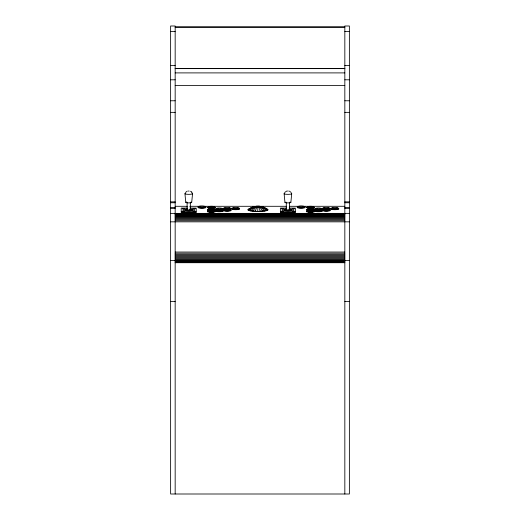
<?xml version="1.0" encoding="UTF-8"?>
<svg xmlns="http://www.w3.org/2000/svg" width="520" height="520" viewBox="0 0 520 520"><rect width="100%" height="100%" fill="white"/><g stroke="black" fill="none" stroke-linecap="round" stroke-linejoin="round"><path stroke-width="0.78" d="M191.718 202.371L192.55 193.694M290.875 202.371L291.714 193.694M185.425 192.53L187.291 191.1M284.589 192.53L286.812 191.016M188.325 191.048L189.156 191.067M190.327 202.176L190.327 210.054L187.115 210.054L187.922 209.814M287.489 191.048L288.32 191.067M289.49 202.176L289.49 210.054L286.28 210.054L287.079 209.814M248.261 209.716L249.665 208.884A15.47 13.033 74.1 0 1 266.221 210.619L267.625 209.787L266.428 208.942A15.47 13.358 -72.5 0 0 249.457 210.561L248.261 209.716A15.47 15.236 7.1 0 1 267.625 209.787M249.457 210.561L257.731 211.425L266.221 210.619M175.169 26.826L344.832 26.826M175.169 27.294L344.832 27.294M170.625 31.538L175.169 31.538M344.832 31.538L349.375 31.538M170.625 65.52L175.169 65.52M344.832 65.52L349.375 65.52M175.169 68.465L344.832 68.465M175.169 68.62L344.832 68.62M175.169 72.898L344.832 72.898M170.625 79.807L175.169 79.807M344.832 79.807L349.375 79.807M175.169 85.403L344.832 85.403M170.625 100.776L175.169 100.776M344.832 100.776L349.375 100.776M170.625 112.359L175.169 112.359M344.832 112.359L349.375 112.359M170.625 201.858L175.169 201.858M344.832 201.858L349.375 201.858M170.625 202.755L175.169 202.755M344.832 202.755L349.375 202.755M175.169 206.297L187.343 206.297M189.781 206.297L200.33 206.297M204.393 206.297L286.383 206.297M289.633 206.297L298.558 206.297M303.433 206.297L344.832 206.297M170.625 207.909L175.169 207.909M344.832 207.909L349.375 207.909M170.625 208.072L175.169 208.072M187.538 208.084L181.22 208.084L181.22 212.453L196.228 212.453L196.228 208.084L189.904 208.084M286.702 208.084L280.377 208.084L280.377 212.453L295.386 212.453L295.386 208.084L289.068 208.084M344.832 208.072L349.375 208.072M181.22 211.978L196.228 211.978M280.377 211.978L295.386 211.978M170.625 213.375L349.375 213.375M175.169 213.583L344.832 213.583M175.169 213.895L344.832 213.895M175.169 214.305L344.832 214.305M175.169 214.819L344.832 214.819M175.169 215.43L344.832 215.43M175.169 216.125L344.832 216.125M175.169 216.905L344.832 216.905M175.169 217.769L344.832 217.769M175.169 218.699L344.832 218.699M175.169 219.694L344.832 219.694M175.169 220.74L344.832 220.74M170.625 221.839L349.375 221.839M175.169 252.05L344.832 252.05M175.169 253.227L344.832 253.227M175.169 254.378L344.832 254.378M175.169 255.495L344.832 255.495M175.169 256.568L344.832 256.568M175.169 257.595L344.832 257.595M175.169 258.557L344.832 258.557M175.169 259.461L344.832 259.461M175.169 260.286L344.832 260.286M170.625 260.416L175.169 260.416M344.832 260.416L349.375 260.416M175.169 261.027L344.832 261.027M175.169 261.683L344.832 261.683M175.169 262.249L344.832 262.249M175.169 262.717L344.832 262.717M170.625 301.529L175.169 301.529M344.832 301.529L349.375 301.529M288.685 209.814L289.49 210.054M189.527 209.814L190.327 210.054M289.367 191.1L291.233 192.53M190.541 191.237L191.815 192.192M191.711 192.056L192.075 192.53M284.108 193.694L284.947 202.371M184.944 193.694L185.783 202.371M344.832 494L344.832 26L349.375 26L349.375 494L170.625 494L170.625 26L175.169 26L175.169 494M286.28 202.176L286.28 210.054M187.115 202.176L187.115 210.054M266.838 208.904A10.146 1.755 0 0 1 257.725 211.51L250.614 210.964A10.146 1.755 0 0 1 250.315 208.592M255.236 211.361A15.47 4.258 -87.1 0 1 259.825 206.797M257.731 211.425A15.47 0.325 -89.8 0 1 258.089 206.752M252.922 211.185A15.47 7.898 -84 0 1 260.605 206.499M250.952 210.912A15.47 11.005 -79.8 0 1 263.913 207.766M248.541 210.151A15.47 14.8 -54.8 0 1 267.345 209.352M248.644 209.281A15.47 14.632 59.3 0 1 267.241 210.223M254.391 206.622A15.47 10.543 80.6 0 1 264.641 210.964M255.476 206.486A15.47 7.332 84.6 0 1 262.6 211.224M256.341 206.785A15.47 3.627 87.6 0 1 260.247 211.38M303.966 206.44A3.978 0.689 0 0 1 303.966 207.415A3.978 0.689 0 0 1 298.337 207.415A3.978 0.689 0 0 1 298.337 206.44M304.596 207.136A3.978 0.689 0 0 1 301.151 208.169A3.978 0.689 0 0 1 297.707 207.136M303.485 206.694A2.698 0.468 0 0 1 301.151 207.395A2.698 0.468 0 0 1 298.812 206.694M303.485 207.714A2.698 0.468 0 0 1 298.812 207.714M314.431 209.969A3.978 0.689 0 0 1 312.579 210.743M307.144 209.8A3.978 0.689 0 0 0 307.775 210.633A3.978 0.689 0 0 0 307.736 211.575A3.978 0.689 0 0 0 313.358 211.575A3.978 0.689 0 0 0 313.358 210.607M312.579 209.001A3.978 0.689 0 0 1 313.638 210.041A3.978 0.689 0 0 1 307.541 210.041A3.978 0.689 0 0 1 308.601 209.001M312.923 209.365A2.698 0.468 0 0 1 312.137 209.983A2.698 0.468 0 0 1 308.522 209.898A2.698 0.468 0 0 1 308.678 209.268M322.244 210.899A3.978 0.689 0 0 1 317.882 211.764A3.978 0.689 0 0 1 314.958 210.737M320.392 209.931A3.978 0.689 0 0 1 321.659 210.925A3.978 0.689 0 0 1 315.848 211.055A3.978 0.689 0 0 1 315.588 210.041M320.307 211.406A2.698 0.468 0 0 1 316.492 211.406M320.736 210.294A2.698 0.468 0 0 1 318.403 210.997A2.698 0.468 0 0 1 316.062 210.294M338.267 208.663A3.978 0.689 0 0 1 334.822 209.697A3.978 0.689 0 0 1 331.377 208.663M337.63 207.968A3.978 0.689 0 0 1 337.63 208.942A3.978 0.689 0 0 1 332.007 208.942A3.978 0.689 0 0 1 332.007 207.968M336.726 209.339A2.698 0.468 0 0 1 332.911 209.339M337.155 208.221A2.698 0.468 0 0 1 334.822 208.923A2.698 0.468 0 0 1 332.481 208.221M330.128 210.327A3.978 0.689 0 0 1 325.761 211.185A3.978 0.689 0 0 1 322.836 210.158M329.095 209.463A3.978 0.689 0 0 1 329.095 210.438A3.978 0.689 0 0 1 323.472 210.438A3.978 0.689 0 0 1 323.472 209.463M325.253 209.287A3.978 0.689 0 0 1 327.314 209.287M328.192 210.834A2.698 0.468 0 0 1 324.376 210.834M328.887 209.833A2.698 0.468 0 0 1 326.281 210.418A2.698 0.468 0 0 1 323.674 209.833M330.115 208.852A3.978 0.689 0 0 1 329.089 209.514M323.459 209.514A3.978 0.689 0 0 1 322.829 208.683M328.263 207.883A3.978 0.689 0 0 1 329.322 208.923A3.978 0.689 0 0 1 323.226 208.923A3.978 0.689 0 0 1 324.285 207.883M328.185 208.15A2.698 0.468 0 0 1 328.185 208.806A2.698 0.468 0 0 1 324.37 208.806A2.698 0.468 0 0 1 324.37 208.15M289.218 209.391A3.842 0.663 0 0 1 291.148 210.392A3.842 0.663 0 0 1 285.058 210.457A3.842 0.663 0 0 1 286.28 209.417M289.594 208.988A6.175 1.066 0 0 1 292.994 210.639A6.175 1.066 0 0 1 282.88 210.626A6.175 1.066 0 0 1 286.403 208.982M291.584 193.518A3.802 0.657 0 0 1 287.417 194.344A3.802 0.657 0 0 1 284.622 193.362M290.478 202.118A2.964 0.514 0 0 1 287.911 202.885A2.964 0.514 0 0 1 285.344 202.118M313.995 211.296A3.978 0.689 0 0 1 310.55 212.329A3.978 0.689 0 0 1 307.106 211.296M312.884 211.874A2.698 0.468 0 0 1 308.211 211.874M312.884 210.86A2.698 0.468 0 0 1 310.55 211.556A2.698 0.468 0 0 1 308.211 210.86M321.861 209.248A3.978 0.689 0 0 1 320.405 210.191M315.608 210.08A3.978 0.689 0 0 1 314.971 209.248M320.405 208.442A3.978 0.689 0 0 1 321.464 209.482A3.978 0.689 0 0 1 315.367 209.482A3.978 0.689 0 0 1 316.427 208.442M320.756 208.806A2.698 0.468 0 0 1 319.963 209.424A2.698 0.468 0 0 1 316.349 209.339A2.698 0.468 0 0 1 316.511 208.708M312.923 207.727A2.698 0.468 0 0 1 308.25 207.727M308.25 206.707A2.698 0.468 0 0 1 312.8 206.674A2.698 0.468 0 0 1 311.058 207.402A2.698 0.468 0 0 1 307.983 206.817M308.412 206.719A2.516 0.436 0 0 1 312.364 206.635A2.516 0.436 0 0 1 311.844 207.317A2.516 0.436 0 0 1 308.159 207.051M312.442 206.934A3.705 0.643 0 0 1 313.95 207.76A3.705 0.643 0 0 1 309.322 208.097A3.705 0.643 0 0 1 307.008 207.324M307.378 207.168A3.705 0.643 0 0 1 307.97 207.038M312.579 206.895A3.978 0.689 0 0 1 313.846 207.889A3.978 0.689 0 0 1 308.035 208.019A3.978 0.689 0 0 1 307.775 207.006M205.803 207.331A3.978 0.689 0 0 1 201.435 208.189A3.978 0.689 0 0 1 198.51 207.161M203.944 206.356A3.978 0.689 0 0 1 205.004 207.395A3.978 0.689 0 0 1 198.906 207.395A3.978 0.689 0 0 1 199.966 206.356M204.295 206.719A2.698 0.468 0 0 1 203.502 207.337A2.698 0.468 0 0 1 199.888 207.253A2.698 0.468 0 0 1 200.05 206.622M204.295 207.74A2.698 0.468 0 0 1 199.622 207.74M213.766 207.727A2.698 0.468 0 0 1 209.092 207.727M214.032 206.817A2.698 0.468 0 0 1 211.425 207.409A2.698 0.468 0 0 1 208.819 206.817M209.092 206.707A2.698 0.468 0 0 1 213.766 206.707M213.857 207.051A2.516 0.436 0 0 1 211.425 207.376A2.516 0.436 0 0 1 209.001 207.051M209.248 206.719A2.516 0.436 0 0 1 213.603 206.719M215.007 207.324A3.705 0.643 0 0 1 210.47 208.111A3.705 0.643 0 0 1 208.806 207.038M214.052 207.038A3.705 0.643 0 0 1 214.636 207.168M214.24 207.006A3.978 0.689 0 0 1 214.24 207.981A3.978 0.689 0 0 1 208.611 207.981A3.978 0.689 0 0 1 208.611 207.006M222.053 210.041A3.978 0.689 0 0 1 221.8 211.055A3.978 0.689 0 0 1 215.982 210.925A3.978 0.689 0 0 1 217.25 209.931M222.683 210.737A3.978 0.689 0 0 1 219.758 211.764A3.978 0.689 0 0 1 215.397 210.899M221.15 211.406A2.698 0.468 0 0 1 217.334 211.406M221.578 210.294A2.698 0.468 0 0 1 219.239 210.997A2.698 0.468 0 0 1 216.905 210.294M239.103 208.663A3.978 0.689 0 0 1 235.658 209.697A3.978 0.689 0 0 1 232.213 208.663M238.472 207.968A3.978 0.689 0 0 1 238.472 208.942A3.978 0.689 0 0 1 232.843 208.942A3.978 0.689 0 0 1 232.843 207.968M237.562 209.339A2.698 0.468 0 0 1 233.317 209.242M237.991 208.221A2.698 0.468 0 0 1 235.658 208.923A2.698 0.468 0 0 1 233.317 208.221M229.931 209.463A3.978 0.689 0 0 1 229.931 210.438A3.978 0.689 0 0 1 224.308 210.438A3.978 0.689 0 0 1 224.308 209.463M226.089 209.287A3.978 0.689 0 0 1 228.15 209.287M230.568 210.158A3.978 0.689 0 0 1 227.643 211.185A3.978 0.689 0 0 1 223.275 210.327M229.028 210.834A2.698 0.468 0 0 1 225.212 210.834M229.457 209.716A2.698 0.468 0 0 1 227.123 210.418A2.698 0.468 0 0 1 224.783 209.716M230.555 208.683A3.978 0.689 0 0 1 229.925 209.514M224.302 209.514A3.978 0.689 0 0 1 223.665 208.683M229.925 207.987A3.978 0.689 0 0 1 229.925 208.962A3.978 0.689 0 0 1 224.302 208.962A3.978 0.689 0 0 1 224.302 207.987M229.45 208.247A2.698 0.468 0 0 1 227.11 208.942A2.698 0.468 0 0 1 224.776 208.247M213.415 209.001A3.978 0.689 0 0 1 214.474 210.041A3.978 0.689 0 0 1 208.377 210.041A3.978 0.689 0 0 1 209.436 209.001M214.24 209.664A3.978 0.689 0 0 1 213.415 210.743M207.584 209.969A3.978 0.689 0 0 0 209.436 210.743A2.698 0.468 0 0 0 209.475 211.419A2.698 0.468 0 0 0 213.291 211.419A2.698 0.468 0 0 0 213.291 210.763M213.337 209.268A2.698 0.468 0 0 1 213.493 209.898A2.698 0.468 0 0 1 209.879 209.983A2.698 0.468 0 0 1 209.092 209.365M213.375 210.496A3.978 0.689 0 0 1 214.435 211.536A3.978 0.689 0 0 1 208.338 211.536A3.978 0.689 0 0 1 209.397 210.496M214.832 211.296A3.978 0.689 0 0 1 211.906 212.322A3.978 0.689 0 0 1 207.545 211.464M213.72 211.874A2.698 0.468 0 0 1 209.047 211.874M190.053 209.391A3.842 0.663 0 0 1 191.984 210.392A3.842 0.663 0 0 1 185.9 210.457A3.842 0.663 0 0 1 187.115 209.417M190.437 208.988A6.175 1.066 0 0 1 193.837 210.639A6.175 1.066 0 0 1 183.722 210.626A6.175 1.066 0 0 1 187.239 208.982M192.042 193.362A3.802 0.657 0 0 1 188.747 194.35A3.802 0.657 0 0 1 185.458 193.362M191.315 202.118A2.964 0.514 0 0 1 190.45 202.794A2.964 0.514 0 0 1 186.478 202.703A2.964 0.514 0 0 1 186.654 202.014M221.247 208.442A3.978 0.689 0 0 1 222.306 209.482A3.978 0.689 0 0 1 216.209 209.482A3.978 0.689 0 0 1 217.269 208.442M222.703 209.248A3.978 0.689 0 0 1 222.066 210.08M217.269 210.191A3.978 0.689 0 0 1 215.41 209.417M221.162 208.708A2.698 0.468 0 0 1 221.325 209.339A2.698 0.468 0 0 1 217.711 209.424A2.698 0.468 0 0 1 216.918 208.806M182.37 208.442L184.457 208.488L182.37 208.442M182.344 211.536L184.431 211.575L182.344 211.536M193.167 208.442L195.26 208.481L193.167 208.442M193.147 211.53L195.234 211.575L193.147 211.53M281.534 208.442L283.621 208.488L281.534 208.442M281.508 211.536L283.595 211.575L281.508 211.536M292.331 208.442L294.418 208.481L292.331 208.442M292.305 211.53L294.398 211.575L292.305 211.53M299.24 206.687A2.698 0.468 0 0 0 303.758 206.479A2.698 0.468 0 0 0 300.45 205.907A2.698 0.468 0 0 0 299.24 206.687M309.238 209.43A2.698 0.468 0 0 0 313.287 209.027A2.698 0.468 0 0 0 309.238 208.624A2.698 0.468 0 0 0 309.238 209.43M317.05 210.359A2.698 0.468 0 0 0 321.1 209.957A2.698 0.468 0 0 0 317.05 209.553A2.698 0.468 0 0 0 317.05 210.359M333.469 208.292A2.698 0.468 0 0 0 337.519 207.889A2.698 0.468 0 0 0 333.469 207.487A2.698 0.468 0 0 0 333.469 208.292M324.935 209.787A2.698 0.468 0 0 0 328.978 209.385A2.698 0.468 0 0 0 324.935 208.982A2.698 0.468 0 0 0 324.935 209.787M324.928 208.312A2.698 0.468 0 0 0 328.971 207.909A2.698 0.468 0 0 0 324.928 207.506A2.698 0.468 0 0 0 324.928 208.312M309.199 210.925A2.698 0.468 0 0 0 313.248 210.522A2.698 0.468 0 0 0 309.199 210.119A2.698 0.468 0 0 0 309.199 210.925M317.07 208.878A2.698 0.468 0 0 0 321.113 208.475A2.698 0.468 0 0 0 317.07 208.065A2.698 0.468 0 0 0 317.07 208.878M309.238 207.149A2.698 0.468 0 0 0 313.287 206.745A2.698 0.468 0 0 0 309.238 206.336A2.698 0.468 0 0 0 309.238 207.149M200.05 206.713A2.698 0.468 0 0 0 204.561 206.505A2.698 0.468 0 0 0 201.26 205.933A2.698 0.468 0 0 0 200.05 206.713M210.08 207.149A2.698 0.468 0 0 0 214.123 206.745A2.698 0.468 0 0 0 210.08 206.336A2.698 0.468 0 0 0 210.08 207.149M217.893 210.359A2.698 0.468 0 0 0 221.936 209.957A2.698 0.468 0 0 0 217.893 209.553A2.698 0.468 0 0 0 217.893 210.359M234.306 208.292A2.698 0.468 0 0 0 238.355 207.889A2.698 0.468 0 0 0 234.306 207.487A2.698 0.468 0 0 0 234.306 208.292M225.771 209.787A2.698 0.468 0 0 0 229.821 209.385A2.698 0.468 0 0 0 225.771 208.982A2.698 0.468 0 0 0 225.771 209.787M225.764 208.312A2.698 0.468 0 0 0 229.808 207.909A2.698 0.468 0 0 0 225.764 207.506A2.698 0.468 0 0 0 225.764 208.312M210.08 209.43A2.698 0.468 0 0 0 214.123 209.027A2.698 0.468 0 0 0 210.08 208.624A2.698 0.468 0 0 0 210.08 209.43M210.035 210.925A2.698 0.468 0 0 0 214.084 210.522A2.698 0.468 0 0 0 210.035 210.119A2.698 0.468 0 0 0 210.035 210.925M217.906 208.878A2.698 0.468 0 0 0 221.956 208.475A2.698 0.468 0 0 0 217.906 208.065A2.698 0.468 0 0 0 217.906 208.878"/></g></svg>
